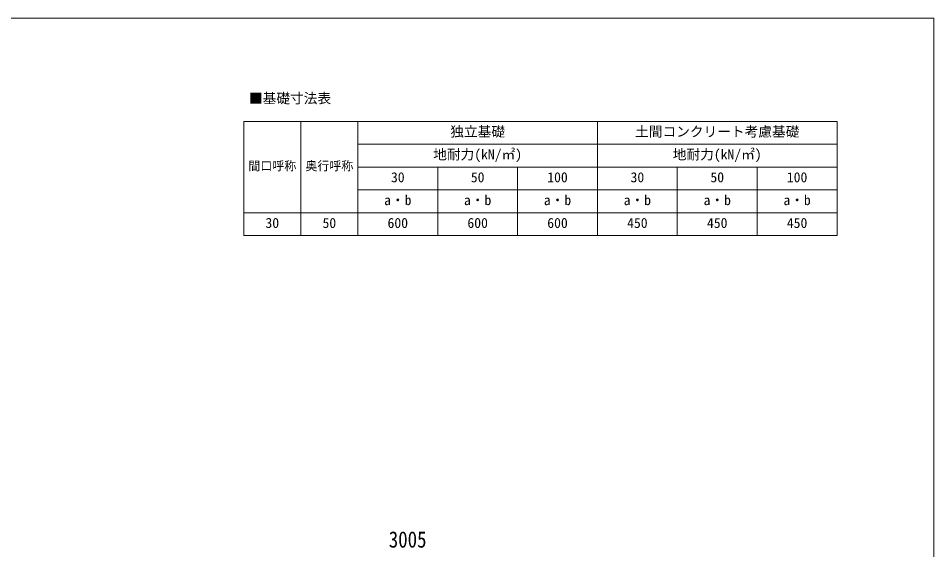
# Model space of a CAD drawing. Units: millimetres at full size; details may follow other scales. Extents: x -8385 to 8479, y -5853 to 5787.
# Drawn here: x 31 to 8055, y 1134 to 5787 of the extents above; entities that cross this region are included whole.
import ezdxf
from ezdxf.enums import TextEntityAlignment as Align

# ---------------------------------------------------------------- set-up
doc = ezdxf.new("R2010")
doc.units = ezdxf.units.MM
doc.header["$LTSCALE"] = 30
for name, color, linetype, lineweight in [('0-A_寸法', 6, 'Continuous', 9), ('1-0_FRAME', 7, 'Continuous', 18), ('F-0_240', 7, 'Continuous', 9)]:
    doc.layers.add(name, color=color, linetype=linetype, lineweight=lineweight)
doc.styles.add('ＭＳ ゴシック', font='')
doc.styles.get('ＭＳ ゴシック').set_extended_font_data('MS Gothic')

msp = doc.modelspace()

# ---------------------------------------------------------------- linework, layer by layer
at = {"layer": '1-0_FRAME'}
for p, q in [((2007.46, 4884.96), (2007.46, 3884.96)), ((2007.46, 4884.96), (7207.46, 4884.96)), ((2507.46, 4884.96), (2507.46, 3884.96)), ((5107.46, 4884.96), (5107.46, 3884.96)), ((3007.46, 4684.96), (7207.46, 4684.96)), ((3007.46, 4484.96), (7207.46, 4484.96)), ((5807.46, 4484.96), (5807.46, 3884.96)), ((3007.46, 4284.96), (7207.46, 4284.96)), ((2007.46, 4084.96), (3007.46, 4084.96)), ((3007.46, 4084.96), (7207.46, 4084.96)), ((2007.46, 3884.96), (2507.46, 3884.96)), ((2507.46, 3884.96), (5107.46, 3884.96)), ((5107.46, 3884.96), (6507.46, 3884.96)), ((6507.46, 3884.96), (7207.46, 3884.96))]:
    msp.add_line(p, q, dxfattribs=at)
for points in [[(3007.46, 4884.96), (3007.46, 4684.96), (3007.46, 4084.96), (3007.46, 3884.96)], [(7207.46, 4884.96), (7207.46, 4284.96), (7207.46, 3884.96)], [(3707.46, 4484.96), (3707.46, 4284.96), (3707.46, 3884.96)], [(4407.46, 4484.96), (4407.46, 4284.96), (4407.46, 3884.96)], [(6507.46, 4484.96), (6507.46, 4084.96), (6507.46, 3884.96)]]:
    msp.add_lwpolyline(points, dxfattribs=at)
at = {"layer": 'F-0_240', "color": 5}
for p, q in [((-8385.45, 5787.34), (8054.55, 5787.34)), ((8054.55, 5787.34), (8054.55, -5852.66))]:
    msp.add_line(p, q, dxfattribs=at)

# ---------------------------------------------------------------- texts
at = {"layer": '0-A_寸法', "color": 7, "style": 'ＭＳ ゴシック', "width": 0.85}
msp.add_text('3005', height=143, dxfattribs=at).set_placement((3278.28, 1108.72), align=Align.BOTTOM_LEFT)
at = {"layer": '1-0_FRAME', "style": 'ＭＳ ゴシック'}
for s, height, p in [('■基礎寸法表', 87.98, (2052.76, 5016.4)), ('独立基礎', 87.98, (3817.46, 4724.96)), ('土間コンクリート考慮基礎', 87.98, (5437.46, 4724.96)), ('地耐力(kN/㎡)', 87.98, (3667.46, 4524.96)), ('地耐力(kN/㎡)', 87.98, (5767.46, 4524.96)), ('間口呼称', 76.98, (2047.46, 4432.46)), ('奥行呼称', 76.98, (2547.46, 4432.46)), ('30', 87.98, (3297.46, 4324.96)), ('50', 87.98, (3997.46, 4324.96)), ('100', 87.98, (4667.46, 4324.96)), ('30', 87.98, (5397.46, 4324.96)), ('50', 87.98, (6097.46, 4324.96)), ('100', 87.98, (6767.46, 4324.96)), ('a・b', 87.98, (3237.46, 4124.96)), ('a・b', 87.98, (3937.46, 4124.96)), ('a・b', 87.98, (4637.46, 4124.96)), ('a・b', 87.98, (5337.46, 4124.96)), ('a・b', 87.98, (6037.46, 4124.96)), ('a・b', 87.98, (6737.46, 4124.96)), ('30', 87.98, (2197.46, 3924.96)), ('50', 87.98, (2697.46, 3924.96)), ('600', 87.98, (3267.46, 3924.96)), ('600', 87.98, (3967.46, 3924.96)), ('600', 87.98, (4667.46, 3924.96)), ('450', 87.98, (5367.46, 3924.96)), ('450', 87.98, (6067.46, 3924.96)), ('450', 87.98, (6767.46, 3924.96))]:
    msp.add_text(s, height=height, dxfattribs=at).set_placement(p, align=Align.BOTTOM_LEFT)

doc.saveas('drawing.dxf')
